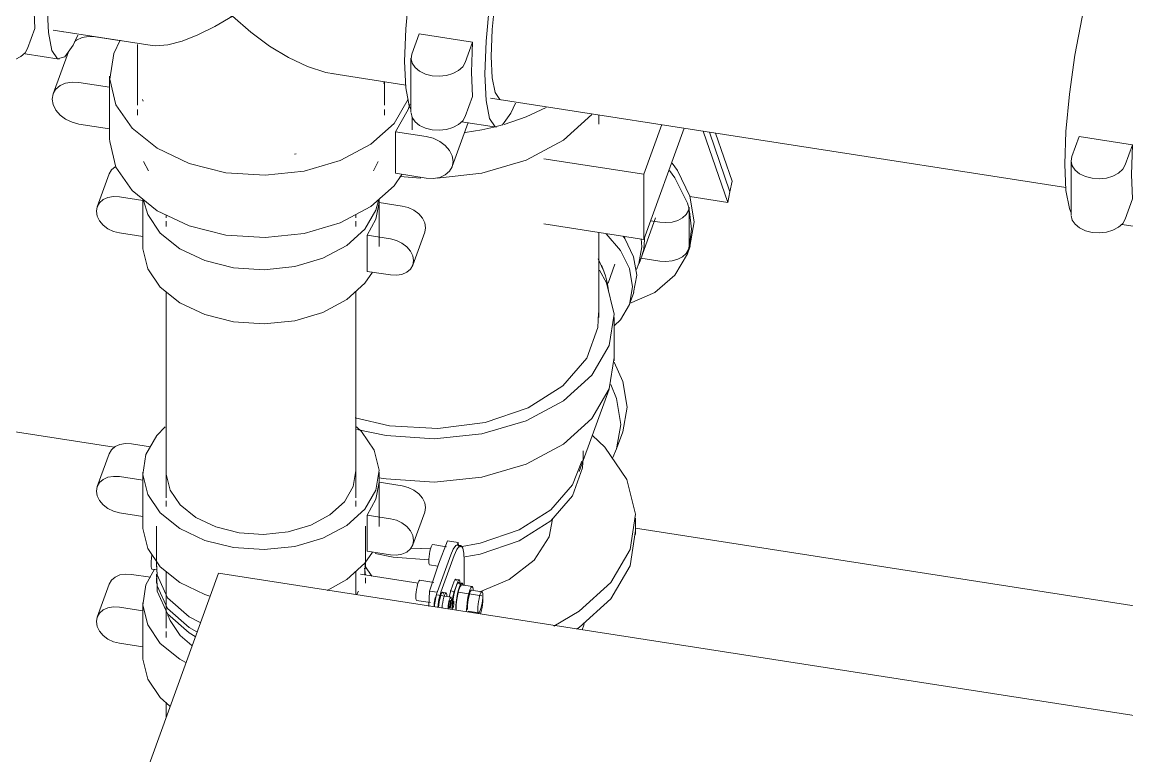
# Model space of a CAD drawing. Header units: metres. Extents: x 63 to 378, y -27 to 78.
# Drawn here: x 198.493 to 199.473, y 73.38 to 74.031 of the extents above; entities that cross this region are included whole.
import ezdxf

# ---------------------------------------------------------------- set-up
doc = ezdxf.new("R2010")
doc.units = ezdxf.units.M
for name, color, linetype, lineweight in [('A-FLOR', 7, 'Continuous', 9), ('M-EQPM', 7, 'Continuous', 18), ('P-PIPE', 7, 'Continuous', 18)]:
    doc.layers.add(name, color=color, linetype=linetype, lineweight=lineweight)

# ---------------------------------------------------------------- blocks, each defined once
blk = doc.blocks.new('Multi-Purpose Valve - Angle - 3-12 Inch - Flanged - 4_-2385580-3D TORRE')
at = {"layer": 'P-PIPE', "color": 11, "true_color": 0xff8080}
for p, q in [((19.22031, 73.87122), (19.19854, 73.93457)), ((19.22234, 73.88063), (19.20409, 73.93371)), ((19.20409, 73.93371), (19.22234, 73.88063)), ((19.20965, 73.93284), (19.22436, 73.89004)), ((19.22234, 73.88063), (19.22436, 73.89004)), ((19.18671, 73.87645), (19.22031, 73.87122)), ((19.22234, 73.88063), (19.22031, 73.87122)), ((19.18459, 73.8259), (19.18693, 73.83234))]:
    blk.add_line(p, q, dxfattribs=at)
for points in [[(19.17102, 73.9061, 0), (19.17578, 73.89952, 0), (19.18689, 73.87696, 0), (19.19068, 73.85401, 0), (19.18689, 73.83224, 0)], [(19.18606, 73.8653, 0), (19.18455, 73.87051, 0), (19.17344, 73.89307, 0), (19.16879, 73.89952, 0)], [(19.18625, 73.83125, 0), (19.18834, 73.84756, 0), (19.18655, 73.86325, 0)], [(19.13333, 73.78157, 0), (19.15577, 73.79154, 0), (19.17344, 73.80669, 0), (19.18455, 73.82579, 0), (19.18545, 73.82844, 0)]]:
    blk.add_polyline3d(points, dxfattribs=at)
blk = doc.blocks.new('Victaulic-IPS-Tee-Reducing Tee-No 20-25 - AC-V102-3D TORRE')
at = {"layer": 'P-PIPE', "color": 11, "lineweight": 9, "true_color": 0xff8080}
for p, q in [((18.83178, 74.25876), (18.80648, 74.18897)), ((18.83178, 74.25876), (18.83178, 74.21292)), ((18.78118, 74.11918), (18.80648, 74.18897)), ((18.69914, 74.13148), (18.6782, 74.07373)), ((18.78118, 74.03639), (18.78118, 74.11918)), ((18.6782, 74.07373), (18.67461, 74.05296)), ((18.67461, 74.05296), (18.78118, 74.03639))]:
    blk.add_line(p, q, dxfattribs=at)
at = {"layer": 'P-PIPE', "color": 11, "true_color": 0xff8080}
for p, q in [((18.96872, 74.19182), (18.6558, 74.24046)), ((18.62215, 74.02398), (18.71007, 74.01032)), ((18.69695, 74.01145), (18.69695, 73.95741)), ((18.86924, 73.98557), (18.93486, 73.97537)), ((18.91602, 73.95741), (18.91602, 73.97848))]:
    blk.add_line(p, q, dxfattribs=at)
at = {"layer": 'P-PIPE', "color": 11, "lineweight": 9, "true_color": 0xff8080}
for points in [[(18.73656, 74.22794, 0), (18.73949, 74.23171, 0), (18.75642, 74.24622, 0), (18.7785, 74.25595, 0), (18.8042, 74.26022, 0), (18.83178, 74.25876, 0)], [(18.78118, 74.11918, 0), (18.7536, 74.12065, 0), (18.7279, 74.11637, 0), (18.70582, 74.10665, 0), (18.68889, 74.09213, 0), (18.67824, 74.07382, 0)]]:
    blk.add_polyline3d(points, dxfattribs=at)
at = {"layer": 'P-PIPE', "color": 11, "true_color": 0xff8080}
for points in [[(18.71007, 74.01032, 0), (18.71311, 74.01002, 0), (18.72406, 74.01092, 0), (18.73669, 74.01431, 0), (18.75061, 74.01985, 0), (18.76552, 74.02727, 0), (18.78118, 74.03639, 0)], [(18.78118, 74.03639, 0), (18.79742, 74.02231, 0), (18.81405, 74.00999, 0), (18.83088, 73.99967, 0), (18.84769, 73.99171, 0), (18.86415, 73.98654, 0), (18.87147, 73.98526, 0)]]:
    blk.add_polyline3d(points, dxfattribs=at)
blk = doc.blocks.new('Victaulic-IPS-Rigid Coupling Style 07-W07-107 - Standard-V124-3D TORRE')
at = {"layer": 'P-PIPE', "color": 11, "true_color": 0xff8080}
for p, q in [((18.65163, 74.26598), (18.5975, 74.27439)), ((18.55867, 74.08101), (18.55221, 74.0632)), ((18.60611, 74.07363), (18.55867, 74.08101)), ((18.59966, 74.05583), (18.60611, 74.07363)), ((18.55155, 74.05952), (18.55155, 74.01152)), ((18.60611, 74.02564), (18.59966, 74.00784)), ((18.63124, 74.02258), (18.63018, 74.02292)), ((18.59741, 74.00296), (18.62747, 73.99829))]:
    blk.add_line(p, q, dxfattribs=at)
for points in [[(18.5769, 74.24323, 0), (18.58492, 74.26189, 0), (18.59239, 74.27237, 0), (18.5988, 74.27396, 0)], [(18.64757, 74.27709, 0), (18.64205, 74.27645, 0), (18.63624, 74.27475, 0), (18.6313, 74.27212, 0), (18.62817, 74.26942, 0)], [(18.66127, 74.2589, 0), (18.65609, 74.25083, 0), (18.64807, 74.23217, 0)], [(18.67822, 74.23718, 0), (18.67799, 74.23957, 0), (18.67524, 74.25442, 0)], [(18.55146, 74.01388, 0), (18.55007, 74.01719, 0), (18.54698, 74.0331, 0), (18.54592, 74.05643, 0), (18.54698, 74.08557, 0), (18.55007, 74.11855, 0), (18.55499, 74.15312, 0), (18.56141, 74.18693, 0), (18.56888, 74.21766, 0), (18.5769, 74.24323, 0)], [(18.64807, 74.21359, 0), (18.65462, 74.22883, 0), (18.66072, 74.2374, 0), (18.66596, 74.23869, 0)], [(18.64807, 74.23217, 0), (18.64005, 74.2066, 0), (18.63258, 74.17586, 0), (18.62617, 74.14206, 0), (18.62125, 74.10749, 0), (18.61815, 74.07451, 0), (18.6171, 74.04536, 0), (18.61815, 74.02204, 0), (18.62125, 74.00613, 0), (18.62617, 73.99872, 0), (18.63258, 74.0003, 0), (18.64005, 74.01079, 0), (18.64425, 74.0197, 0)], [(18.62277, 74.06102, 0), (18.62363, 74.08482, 0), (18.62616, 74.11176, 0), (18.63018, 74.14, 0), (18.63542, 74.16761, 0), (18.64152, 74.19271, 0), (18.64807, 74.21359, 0)], [(18.60611, 74.02564, 0), (18.60523, 74.04721, 0), (18.60611, 74.07363, 0)], [(18.55221, 74.0632, 0), (18.55156, 74.05906, 0), (18.55257, 74.05494, 0), (18.55518, 74.05114, 0), (18.5592, 74.0479, 0), (18.56436, 74.04546, 0), (18.5703, 74.04398, 0), (18.57664, 74.04355, 0), (18.58292, 74.04422, 0), (18.58873, 74.04592, 0), (18.59367, 74.04855, 0), (18.59739, 74.05193, 0), (18.59966, 74.05583, 0)], [(18.59966, 74.00784, 0), (18.59739, 74.00394, 0), (18.59367, 74.00056, 0), (18.58873, 73.99793, 0), (18.58292, 73.99623, 0), (18.57664, 73.99556, 0), (18.5703, 73.99599, 0), (18.56436, 73.99747, 0), (18.5592, 73.99991, 0), (18.55518, 74.00315, 0), (18.55257, 74.00695, 0), (18.55156, 74.01106, 0)]]:
    blk.add_polyline3d(points, dxfattribs=at)
blk = doc.blocks.new('Victaulic-IPS-Rigid Coupling Style 07-W07-107 - Standard-V130-3D TORRE')
at = {"layer": 'P-PIPE', "color": 11, "true_color": 0xff8080}
for p, q in [((19.64185, 74.11205), (19.57068, 74.12311)), ((19.6466, 74.10643), (19.6466, 74.10988)), ((19.53184, 73.92973), (19.52539, 73.91192)), ((19.57929, 73.92235), (19.53184, 73.92973)), ((19.57284, 73.90455), (19.57929, 73.92235)), ((19.52473, 73.90824), (19.52473, 73.86024)), ((19.57929, 73.87436), (19.57284, 73.85656)), ((19.60442, 73.8713), (19.60336, 73.87164)), ((19.56965, 73.85183), (19.60065, 73.84701))]:
    blk.add_line(p, q, dxfattribs=at)
for points in [[(19.55008, 74.09195, 0), (19.55809, 74.11061, 0), (19.56556, 74.12109, 0), (19.57198, 74.12268, 0)], [(19.64624, 74.10717, 0), (19.64659, 74.11033, 0), (19.64557, 74.11445, 0), (19.64297, 74.11825, 0), (19.63895, 74.12149, 0), (19.63379, 74.12393, 0), (19.62784, 74.12541, 0), (19.62151, 74.12584, 0), (19.61523, 74.12517, 0), (19.60942, 74.12347, 0), (19.60448, 74.12084, 0), (19.60135, 74.11814, 0)], [(19.6514, 74.0859, 0), (19.65117, 74.0883, 0), (19.64808, 74.10421, 0), (19.64315, 74.11162, 0), (19.63674, 74.11003, 0), (19.62927, 74.09955, 0), (19.62125, 74.08089, 0)], [(19.52464, 73.8626, 0), (19.52325, 73.86591, 0), (19.52016, 73.88182, 0), (19.5191, 73.90515, 0), (19.52016, 73.93429, 0), (19.52325, 73.96727, 0), (19.52817, 74.00184, 0), (19.53459, 74.03565, 0), (19.54206, 74.06638, 0), (19.55008, 74.09195, 0)], [(19.62125, 74.06231, 0), (19.6278, 74.07756, 0), (19.6339, 74.08612, 0), (19.63914, 74.08742, 0)], [(19.62125, 74.08089, 0), (19.61323, 74.05532, 0), (19.60576, 74.02458, 0), (19.59935, 73.99078, 0), (19.59442, 73.95621, 0), (19.59133, 73.92323, 0), (19.59027, 73.89408, 0), (19.59133, 73.87076, 0), (19.59442, 73.85485, 0), (19.59935, 73.84744, 0), (19.60576, 73.84903, 0), (19.61323, 73.85951, 0), (19.61743, 73.86842, 0)], [(19.59595, 73.90974, 0), (19.59681, 73.93354, 0), (19.59934, 73.96048, 0), (19.60336, 73.98872, 0), (19.6086, 74.01633, 0), (19.6147, 74.04143, 0), (19.62125, 74.06231, 0)], [(19.57929, 73.87436, 0), (19.57841, 73.89593, 0), (19.57929, 73.92235, 0)], [(19.52539, 73.91192, 0), (19.52474, 73.90778, 0), (19.52575, 73.90366, 0), (19.52836, 73.89986, 0), (19.53237, 73.89663, 0), (19.53753, 73.89418, 0), (19.54348, 73.8927, 0), (19.54981, 73.89228, 0), (19.5561, 73.89294, 0), (19.56191, 73.89464, 0), (19.56684, 73.89727, 0), (19.57057, 73.90065, 0), (19.57284, 73.90455, 0)], [(19.57284, 73.85656, 0), (19.57057, 73.85266, 0), (19.56684, 73.84928, 0), (19.56191, 73.84665, 0), (19.5561, 73.84495, 0), (19.54981, 73.84428, 0), (19.54348, 73.84471, 0), (19.53753, 73.84619, 0), (19.53237, 73.84863, 0), (19.52836, 73.85187, 0), (19.52575, 73.85567, 0), (19.52474, 73.85979, 0)]]:
    blk.add_polyline3d(points, dxfattribs=at)
blk = doc.blocks.new('Victaulic-IPS-Rigid Coupling Style 07-W07-107 - Standard-V131-3D TORRE')
at = {"layer": 'P-PIPE', "color": 11, "true_color": 0xff8080}
for p, q in [((19.05667, 74.20301), (18.9855, 74.21408)), ((19.06142, 74.1974), (19.06142, 74.20084)), ((18.94666, 74.02069), (18.94021, 74.00289)), ((18.99411, 74.01332), (18.94666, 74.02069)), ((18.98766, 73.99551), (18.99411, 74.01332)), ((18.93955, 73.9992), (18.93955, 73.95121)), ((18.99411, 73.96532), (18.98766, 73.94752)), ((18.98447, 73.94279), (19.01547, 73.93797))]:
    blk.add_line(p, q, dxfattribs=at)
for points in [[(18.9649, 74.18292, 0), (18.97291, 74.20158, 0), (18.98038, 74.21206, 0), (18.9868, 74.21365, 0)], [(19.06106, 74.19813, 0), (19.06141, 74.2013, 0), (19.06039, 74.20541, 0), (19.05779, 74.20922, 0), (19.05377, 74.21245, 0), (19.04861, 74.21489, 0), (19.04266, 74.21638, 0), (19.03633, 74.2168, 0), (19.03005, 74.21614, 0), (19.02424, 74.21443, 0), (19.0193, 74.2118, 0), (19.01617, 74.20911, 0)], [(19.06624, 74.17672, 0), (19.06599, 74.17926, 0), (19.0629, 74.19517, 0), (19.05797, 74.20258, 0), (19.05156, 74.201, 0), (19.04409, 74.19051, 0), (19.03607, 74.17185, 0)], [(18.93946, 73.95356, 0), (18.93807, 73.95688, 0), (18.93498, 73.97279, 0), (18.93392, 73.99611, 0), (18.93498, 74.02526, 0), (18.93807, 74.05824, 0), (18.94299, 74.09281, 0), (18.94941, 74.12661, 0), (18.95688, 74.15735, 0), (18.9649, 74.18292, 0)], [(19.03607, 74.17185, 0), (19.02805, 74.14628, 0), (19.02058, 74.11555, 0), (19.01417, 74.08175, 0), (19.00924, 74.04717, 0), (19.00615, 74.01419, 0), (19.00509, 73.98505, 0), (19.00615, 73.96173, 0), (19.00924, 73.94582, 0), (19.01417, 73.9384, 0), (19.02058, 73.93999, 0), (19.02805, 73.95047, 0), (19.03225, 73.95939, 0)], [(19.03607, 74.15328, 0), (19.04262, 74.16852, 0), (19.04872, 74.17708, 0), (19.05396, 74.17838, 0)], [(19.01924, 73.96226, 0), (19.01818, 73.96261, 0), (19.01416, 73.96866, 0), (19.01163, 73.98166, 0), (19.01077, 74.0007, 0), (19.01163, 74.02451, 0), (19.01416, 74.05145, 0), (19.01818, 74.07968, 0), (19.02342, 74.10729, 0), (19.02952, 74.1324, 0), (19.03607, 74.15328, 0)], [(18.99411, 73.96532, 0), (18.99323, 73.98689, 0), (18.99411, 74.01332, 0)], [(18.94021, 74.00289, 0), (18.93956, 73.99874, 0), (18.94057, 73.99463, 0), (18.94318, 73.99082, 0), (18.94719, 73.98759, 0), (18.95235, 73.98515, 0), (18.9583, 73.98367, 0), (18.96463, 73.98324, 0), (18.97092, 73.9839, 0), (18.97673, 73.98561, 0), (18.98166, 73.98824, 0), (18.98539, 73.99162, 0), (18.98766, 73.99551, 0)], [(18.98766, 73.94752, 0), (18.98539, 73.94363, 0), (18.98166, 73.94025, 0), (18.97673, 73.93762, 0), (18.97092, 73.93591, 0), (18.96463, 73.93525, 0), (18.9583, 73.93567, 0), (18.95235, 73.93716, 0), (18.94719, 73.9396, 0), (18.94318, 73.94283, 0), (18.94057, 73.94664, 0), (18.93956, 73.95075, 0)]]:
    blk.add_polyline3d(points, dxfattribs=at)
blk = doc.blocks.new('Victaulic-IPS-Vic-300 MasterSeal Butterfly Valve LH - Standard-V162-3D TORRE')
at = {"layer": 'P-PIPE', "color": 11, "true_color": 0xff8080}
for p, q in [((18.72235, 73.60658), (18.72235, 73.60174)), ((18.89063, 73.60174), (18.89063, 73.60658)), ((18.71378, 73.58422), (18.71378, 73.54803)), ((18.8992, 73.54803), (18.8992, 73.58422)), ((18.97115, 73.56593), (18.95879, 73.56785)), ((18.972, 73.57125), (18.98139, 73.56979)), ((18.98139, 73.56979), (18.98021, 73.56697)), ((18.98371, 73.56702), (18.98062, 73.5675)), ((18.98153, 73.56673), (18.98139, 73.56979)), ((18.96304, 73.5263), (18.97477, 73.55865)), ((18.97786, 73.55817), (18.96613, 73.52582)), ((18.98666, 73.53153), (18.98666, 73.55365)), ((18.71001, 73.54618), (18.7144, 73.5455)), ((18.72235, 73.54396), (18.72235, 73.4937)), ((18.89063, 73.52351), (18.89063, 73.54413)), ((18.89903, 73.55175), (18.89854, 73.54077)), ((18.956, 73.54991), (18.96331, 73.54877)), ((18.71378, 73.53843), (18.71378, 73.53363)), ((18.94578, 73.53363), (18.89465, 73.54158)), ((18.8992, 73.53363), (18.8992, 73.53843)), ((18.95971, 73.53437), (18.94735, 73.53629)), ((18.97492, 73.52729), (18.97786, 73.53538)), ((18.98095, 73.5349), (18.97801, 73.52681)), ((18.98216, 73.53675), (18.97908, 73.53723)), ((18.98476, 73.5337), (18.98167, 73.53418)), ((18.98278, 73.53246), (18.98278, 73.53396)), ((18.89315, 73.52646), (18.89113, 73.52326)), ((18.95541, 73.51308), (18.95583, 73.52666)), ((18.95583, 73.52666), (18.96281, 73.52557)), ((18.97483, 73.52131), (18.96247, 73.52323)), ((18.97068, 73.52517), (18.96759, 73.52565)), ((18.97791, 73.52622), (18.97428, 73.52679)), ((19.00245, 73.52241), (18.98135, 73.52569)), ((18.99379, 73.53069), (18.98452, 73.53213)), ((19.00247, 73.52612), (18.9933, 73.52755)), ((18.94456, 73.51835), (18.95692, 73.51642)), ((18.97743, 73.5177), (18.97434, 73.51818)), ((18.97618, 73.51576), (18.97618, 73.51021)), ((18.97336, 73.5119), (18.97645, 73.51142)), ((18.99037, 73.50873), (18.99954, 73.5073)), ((18.99886, 73.509), (18.99878, 73.50693))]:
    blk.add_line(p, q, dxfattribs=at)
for points in [[(18.95591, 73.54993, 0), (18.95558, 73.55044, 0), (18.95537, 73.55151, 0), (18.9553, 73.55309, 0), (18.95537, 73.55507, 0), (18.95558, 73.5573, 0), (18.95591, 73.55964, 0), (18.95635, 73.56193, 0), (18.95685, 73.56401, 0), (18.9574, 73.56574, 0)], [(18.95583, 73.52666, 0), (18.96391, 73.55057, 0), (18.972, 73.57125, 0)], [(18.9574, 73.56574, 0), (18.95794, 73.567, 0), (18.95845, 73.56771, 0), (18.95888, 73.56782, 0)], [(18.97477, 73.55865, 0), (18.97704, 73.56395, 0), (18.97917, 73.56693, 0), (18.98099, 73.56738, 0)], [(18.98666, 73.55365, 0), (18.98636, 73.56028, 0), (18.98548, 73.56479, 0), (18.98408, 73.5669, 0), (18.98226, 73.56645, 0), (18.98013, 73.56347, 0), (18.97786, 73.55817, 0)], [(18.71001, 73.54618, 0), (18.70989, 73.54622, 0), (18.70946, 73.54688, 0), (18.70918, 73.54829, 0), (18.70909, 73.55036, 0), (18.70918, 73.55295, 0), (18.70946, 73.55587, 0), (18.70988, 73.55886, 0)], [(18.75251, 73.49867, 0), (18.74284, 73.50389, 0), (18.72363, 73.5208, 0), (18.7144, 73.541, 0), (18.71394, 73.55154, 0)], [(18.89825, 73.54707, 0), (18.89858, 73.54546, 0), (18.89913, 73.54066, 0)], [(18.74957, 73.49053, 0), (18.74284, 73.49429, 0), (18.72363, 73.51121, 0), (18.7144, 73.53141, 0), (18.71395, 73.54172, 0)], [(18.74819, 73.48643, 0), (18.74284, 73.48949, 0), (18.72363, 73.50641, 0), (18.7144, 73.52661, 0), (18.71428, 73.53996, 0)], [(18.94447, 73.51837, 0), (18.94414, 73.51888, 0), (18.94393, 73.51995, 0), (18.94386, 73.52153, 0), (18.94393, 73.52351, 0), (18.94414, 73.52574, 0), (18.94447, 73.52808, 0), (18.94491, 73.53037, 0), (18.94541, 73.53245, 0), (18.94596, 73.53418, 0)], [(18.94596, 73.53418, 0), (18.9465, 73.53544, 0), (18.947, 73.53615, 0), (18.94744, 73.53626, 0)], [(18.97786, 73.53538, 0), (18.97833, 73.53649, 0), (18.97877, 73.53711, 0), (18.97915, 73.5372, 0), (18.97944, 73.53676, 0), (18.97963, 73.53582, 0)], [(18.97948, 73.53086, 0), (18.98033, 73.53284, 0), (18.98113, 73.53396, 0), (18.98181, 73.53413, 0), (18.98234, 73.53334, 0)], [(18.98278, 73.53396, 0), (18.98272, 73.53534, 0), (18.98253, 73.53628, 0), (18.98224, 73.53672, 0), (18.98186, 73.53663, 0), (18.98142, 73.53601, 0), (18.98095, 73.5349, 0)], [(18.98571, 73.53152, 0), (18.98543, 73.53286, 0), (18.9849, 73.53365, 0), (18.98422, 73.53348, 0), (18.98342, 73.53236, 0), (18.98257, 73.53038, 0)], [(18.96031, 73.51264, 0), (18.9605, 73.51452, 0), (18.96097, 73.51778, 0), (18.96158, 73.52098, 0), (18.96228, 73.52388, 0), (18.96304, 73.5263, 0)], [(18.96613, 73.52582, 0), (18.96537, 73.5234, 0), (18.96466, 73.5205, 0), (18.96406, 73.5173, 0), (18.96359, 73.51404, 0), (18.9634, 73.51216, 0)], [(18.964, 73.51224, 0), (18.96422, 73.51458, 0), (18.96457, 73.51704, 0), (18.96503, 73.51944, 0), (18.96556, 73.52162, 0), (18.96613, 73.52344, 0)], [(18.96613, 73.52344, 0), (18.9667, 73.52476, 0), (18.96723, 73.52551, 0), (18.96768, 73.52562, 0), (18.96803, 73.52509, 0), (18.96825, 73.52396, 0)], [(18.97142, 73.52183, 0), (18.97134, 73.52348, 0), (18.97112, 73.52461, 0), (18.97077, 73.52514, 0), (18.97032, 73.52503, 0), (18.96979, 73.52428, 0), (18.96922, 73.52296, 0)], [(18.97363, 73.52196, 0), (18.97401, 73.52396, 0), (18.97445, 73.52578, 0), (18.97492, 73.52729, 0)], [(18.97618, 73.51096, 0), (18.97629, 73.51406, 0), (18.97662, 73.51757, 0), (18.97715, 73.52126, 0), (18.97783, 73.52486, 0), (18.97862, 73.52813, 0), (18.97948, 73.53086, 0)], [(18.97801, 73.52681, 0), (18.97754, 73.5253, 0), (18.9771, 73.52348, 0), (18.97672, 73.52148, 0), (18.97642, 73.51943, 0), (18.97624, 73.51748, 0), (18.97618, 73.51576, 0)], [(18.98257, 73.53038, 0), (18.98171, 73.52765, 0), (18.98092, 73.52438, 0), (18.98023, 73.52078, 0), (18.97971, 73.51709, 0), (18.97938, 73.51358, 0), (18.97927, 73.51047, 0)], [(18.9797, 73.50961, 0), (18.97963, 73.51149, 0), (18.97973, 73.51425, 0), (18.98003, 73.51737, 0), (18.98049, 73.52064, 0), (18.9811, 73.52384, 0), (18.98181, 73.52675, 0), (18.98257, 73.52918, 0)], [(18.98257, 73.52918, 0), (18.98333, 73.53094, 0), (18.98403, 73.53194, 0), (18.98464, 73.53209, 0)], [(18.99184, 73.52774, 0), (18.99108, 73.52531, 0), (18.99037, 73.5224, 0), (18.98976, 73.5192, 0), (18.98929, 73.51593, 0), (18.989, 73.51281, 0), (18.9889, 73.51005, 0), (18.98897, 73.50817, 0)], [(18.98971, 73.51041, 0), (18.98964, 73.51207, 0), (18.98971, 73.51414, 0), (18.98993, 73.51648, 0), (18.99028, 73.51894, 0), (18.99074, 73.52134, 0), (18.99127, 73.52352, 0), (18.99184, 73.52534, 0)], [(18.99476, 73.52702, 0), (18.99467, 73.52844, 0), (18.99438, 73.52994, 0), (18.99391, 73.53065, 0), (18.9933, 73.5305, 0), (18.99259, 73.5295, 0), (18.99184, 73.52774, 0)], [(18.99184, 73.52534, 0), (18.9924, 73.52666, 0), (18.99294, 73.52741, 0), (18.99339, 73.52752, 0)], [(19.001, 73.52391, 0), (19.00043, 73.52209, 0), (18.9999, 73.51991, 0), (18.99945, 73.51751, 0), (18.9991, 73.51506, 0), (18.99888, 73.51271, 0), (18.9988, 73.51064, 0), (18.99888, 73.50899, 0), (18.9991, 73.50786, 0), (18.99945, 73.50733, 0)], [(19.001, 73.50951, 0), (19.00157, 73.51133, 0), (19.0021, 73.51351, 0), (19.00256, 73.51591, 0), (19.00291, 73.51837, 0), (19.00313, 73.52071, 0), (19.0032, 73.52278, 0), (19.00313, 73.52444, 0), (19.00291, 73.52557, 0), (19.00256, 73.52609, 0), (19.0021, 73.52598, 0), (19.00157, 73.52524, 0), (19.001, 73.52391, 0)], [(18.96003, 73.51291, 0), (18.96008, 73.51429, 0), (18.96022, 73.51586, 0), (18.96046, 73.51749, 0), (18.96076, 73.51909, 0), (18.96112, 73.52055, 0), (18.96149, 73.52176, 0)], [(18.96922, 73.52296, 0), (18.96865, 73.52114, 0), (18.96812, 73.51896, 0), (18.96766, 73.51656, 0), (18.96731, 73.5141, 0), (18.96709, 73.51176, 0)], [(18.97385, 73.51984, 0), (18.97347, 73.51863, 0), (18.97312, 73.51717, 0), (18.97281, 73.51557, 0), (18.97258, 73.51393, 0), (18.97243, 73.51237, 0), (18.97238, 73.51099, 0)], [(18.97385, 73.51264, 0), (18.97366, 73.5122, 0), (18.97348, 73.51195, 0), (18.97333, 73.51191, 0), (18.97322, 73.51209, 0), (18.97314, 73.51246, 0), (18.97312, 73.51302, 0), (18.97314, 73.51371, 0), (18.97322, 73.51449, 0), (18.97333, 73.51531, 0), (18.97348, 73.51611, 0), (18.97366, 73.51683, 0), (18.97385, 73.51744, 0)], [(18.97423, 73.51145, 0), (18.97458, 73.51291, 0), (18.97489, 73.51451, 0), (18.97512, 73.51614, 0), (18.97527, 73.5177, 0), (18.97532, 73.51908, 0), (18.97527, 73.52019, 0), (18.97512, 73.52094, 0), (18.97489, 73.52129, 0), (18.97458, 73.52122, 0), (18.97423, 73.52072, 0), (18.97385, 73.51984, 0)], [(18.97385, 73.51744, 0), (18.97404, 73.51788, 0), (18.97422, 73.51813, 0), (18.97437, 73.51817, 0), (18.97449, 73.51799, 0), (18.97456, 73.51761, 0), (18.97458, 73.51706, 0), (18.97456, 73.51637, 0), (18.97449, 73.51559, 0), (18.97437, 73.51477, 0), (18.97422, 73.51397, 0), (18.97404, 73.51324, 0), (18.97385, 73.51264, 0)], [(18.97694, 73.51696, 0), (18.97675, 73.51635, 0), (18.97657, 73.51563, 0), (18.97642, 73.51482, 0), (18.97631, 73.51401, 0), (18.97623, 73.51323, 0), (18.97621, 73.51254, 0), (18.97623, 73.51198, 0), (18.97631, 73.51161, 0), (18.97642, 73.51143, 0), (18.97657, 73.51147, 0), (18.97675, 73.51172, 0), (18.97694, 73.51216, 0)], [(18.97694, 73.51216, 0), (18.97713, 73.51276, 0), (18.97731, 73.51349, 0), (18.97746, 73.51429, 0), (18.97758, 73.51511, 0), (18.97765, 73.51589, 0), (18.97767, 73.51658, 0), (18.97765, 73.51713, 0), (18.97758, 73.51751, 0), (18.97746, 73.51769, 0), (18.97731, 73.51765, 0), (18.97713, 73.5174, 0), (18.97694, 73.51696, 0)], [(19.00115, 73.50629, 0), (19.00155, 73.50761, 0), (19.00208, 73.5098, 0), (19.00254, 73.5122, 0), (19.00289, 73.51465, 0), (19.00311, 73.517, 0), (19.00318, 73.51907, 0), (19.00311, 73.52072, 0)], [(18.99954, 73.5073, 0), (18.9999, 73.50744, 0), (19.00043, 73.50819, 0), (19.001, 73.50951, 0)]]:
    blk.add_polyline3d(points, dxfattribs=at)
blk = doc.blocks.new('Victaulic-IPS-Rigid Coupling Style 07-W07-107 - Standard-V180-3D TORRE')
at = {"layer": 'P-PIPE', "color": 11, "true_color": 0xff8080}
for p, q in [((18.69175, 73.65724), (18.70849, 73.65464)), ((18.67185, 73.64846), (18.66129, 73.61933)), ((18.70172, 73.63202), (18.70172, 73.58402)), ((18.91127, 73.58402), (18.91127, 73.63202)), ((18.70172, 73.62492), (18.68119, 73.62811)), ((18.91126, 73.62312), (18.93179, 73.61992)), ((18.68119, 73.59612), (18.70172, 73.59292)), ((18.92123, 73.5908), (18.9007, 73.59399)), ((18.9007, 73.59399), (18.9007, 73.56199)), ((18.94113, 73.56758), (18.95169, 73.59671)), ((18.9007, 73.56199), (18.92123, 73.5588))]:
    blk.add_line(p, q, dxfattribs=at)
for points in [[(18.72167, 73.67228, 0), (18.71429, 73.6646, 0), (18.70455, 73.64786, 0), (18.70176, 73.63005, 0), (18.70611, 73.61236, 0), (18.71729, 73.59602, 0), (18.73456, 73.58213, 0), (18.75673, 73.57164, 0), (18.78229, 73.56526, 0)], [(18.78229, 73.56526, 0), (18.8095, 73.56343, 0), (18.8365, 73.56628, 0), (18.86146, 73.57361, 0), (18.88267, 73.58491, 0), (18.8987, 73.59943, 0), (18.90843, 73.61617, 0), (18.91122, 73.63399, 0), (18.90687, 73.65167, 0), (18.89569, 73.66801, 0), (18.89119, 73.67239, 0)], [(18.67185, 73.64846, 0), (18.67185, 73.64847, 0), (18.67391, 73.65201, 0), (18.67718, 73.65482, 0), (18.68145, 73.6567, 0), (18.68642, 73.65752, 0), (18.69175, 73.65724, 0)], [(18.78706, 73.57841, 0), (18.76653, 73.58353, 0), (18.74873, 73.59195, 0), (18.73486, 73.60311, 0), (18.72588, 73.61623, 0), (18.72239, 73.63043, 0), (18.72235, 73.632, 0)], [(18.89059, 73.6336, 0), (18.88835, 73.61929, 0), (18.88053, 73.60585, 0), (18.86767, 73.59419, 0), (18.85063, 73.58511, 0), (18.83059, 73.57923, 0), (18.80891, 73.57694, 0), (18.78706, 73.57841, 0)], [(18.68119, 73.62811, 0), (18.67586, 73.62839, 0), (18.67089, 73.62757, 0), (18.66662, 73.62569, 0), (18.66335, 73.62288, 0), (18.66129, 73.61935, 0), (18.66059, 73.61531, 0), (18.66129, 73.61106, 0), (18.66335, 73.60689, 0), (18.66662, 73.60306, 0), (18.67089, 73.59986, 0), (18.67586, 73.59749, 0), (18.68119, 73.59612, 0)], [(18.91126, 73.62312, 0), (18.90843, 73.60817, 0), (18.9007, 73.59399, 0)], [(18.93179, 73.61992, 0), (18.93712, 73.61855, 0), (18.94209, 73.61618, 0), (18.94636, 73.61298, 0), (18.94963, 73.60915, 0), (18.95169, 73.60498, 0), (18.95239, 73.60073, 0), (18.95169, 73.59669, 0)], [(18.76134, 73.52211, 0), (18.75673, 73.52365, 0), (18.73456, 73.53414, 0), (18.71729, 73.54803, 0), (18.70611, 73.56437, 0), (18.70176, 73.58205, 0), (18.70172, 73.58401, 0)], [(18.92123, 73.5588, 0), (18.92656, 73.55852, 0), (18.93153, 73.55934, 0), (18.9358, 73.56122, 0), (18.93907, 73.56403, 0), (18.94113, 73.56757, 0), (18.94183, 73.5716, 0), (18.94113, 73.57585, 0), (18.93907, 73.58002, 0), (18.9358, 73.58385, 0), (18.93153, 73.58705, 0), (18.92656, 73.58942, 0), (18.92123, 73.5908, 0)], [(18.9053, 73.56122, 0), (18.8987, 73.55144, 0), (18.88267, 73.53692, 0), (18.86526, 73.52723, 0)]]:
    blk.add_polyline3d(points, dxfattribs=at)
blk = doc.blocks.new('Victaulic-IPS-Reducer No 50-51 - AC-2757305-3D TORRE')
at = {"layer": 'P-PIPE', "color": 11, "true_color": 0xff8080}
for p, q in [((18.69695, 73.95356), (18.69695, 73.94858)), ((18.91602, 73.94859), (18.91602, 73.95357)), ((18.70249, 73.9076), (18.70669, 73.89927)), ((18.91049, 73.90761), (18.90628, 73.89927)), ((18.72235, 73.86022), (18.72235, 73.8576)), ((18.89063, 73.85761), (18.89063, 73.86042))]:
    blk.add_line(p, q, dxfattribs=at)
blk = doc.blocks.new('Victaulic-IPS-Rigid Coupling Style 07-W07-107 - Standard-V181-3D TORRE')
at = {"layer": 'P-PIPE', "color": 11, "true_color": 0xff8080}
for p, q in [((18.65985, 74.01808), (18.68248, 74.01456)), ((18.63578, 74.00479), (18.62226, 73.9675)), ((18.67237, 73.97339), (18.64519, 73.97762)), ((18.67237, 73.98312), (18.67237, 73.92784)), ((18.91579, 73.97857), (18.91558, 73.97676)), ((18.67237, 73.93654), (18.67237, 73.97339)), ((18.70221, 73.96116), (18.70154, 73.96258)), ((18.9406, 73.9357), (18.9406, 73.94664)), ((18.64519, 73.94076), (18.67237, 73.93654)), ((18.97604, 73.90301), (18.99022, 73.94213)), ((18.95311, 73.92975), (18.92593, 73.93398)), ((18.92593, 73.93398), (18.92593, 73.89712)), ((18.83786, 73.9144), (18.83631, 73.9141)), ((18.92593, 73.89712), (18.95311, 73.8929))]:
    blk.add_line(p, q, dxfattribs=at)
for points in [[(18.6412, 74.01394, 0), (18.64308, 74.01529, 0), (18.64799, 74.01745, 0), (18.65371, 74.01841, 0), (18.65985, 74.01808, 0)], [(18.68155, 74.01503, 0), (18.676, 74.00341, 0), (18.67243, 73.9806, 0), (18.67799, 73.95797, 0), (18.69231, 73.93704, 0), (18.71441, 73.91926, 0), (18.74279, 73.90583, 0), (18.77551, 73.89767, 0)], [(18.64519, 73.97762, 0), (18.63905, 73.97794, 0), (18.63332, 73.97699, 0), (18.62841, 73.97483, 0), (18.62464, 73.9716, 0), (18.62227, 73.96752, 0), (18.62146, 73.96288, 0), (18.62227, 73.95798, 0), (18.62464, 73.95317, 0), (18.62841, 73.94877, 0), (18.63333, 73.94508, 0), (18.63905, 73.94235, 0), (18.64519, 73.94076, 0)], [(18.69706, 73.9798, 0), (18.69699, 73.98107, 0), (18.69695, 73.98311, 0)], [(18.77551, 73.89767, 0), (18.81033, 73.89533, 0), (18.8449, 73.89898, 0), (18.87685, 73.90836, 0), (18.904, 73.92283, 0), (18.92451, 73.94142, 0), (18.93694, 73.96277, 0)], [(18.93842, 73.95818, 0), (18.93697, 73.95363, 0), (18.92593, 73.93398, 0)], [(18.77551, 73.84239, 0), (18.74279, 73.85055, 0), (18.71442, 73.86398, 0), (18.69231, 73.88176, 0), (18.67799, 73.90268, 0), (18.67243, 73.92532, 0), (18.67237, 73.92782, 0)], [(18.95311, 73.8929, 0), (18.95925, 73.89257, 0), (18.96498, 73.89352, 0), (18.96989, 73.89569, 0), (18.97366, 73.89892, 0), (18.97603, 73.90299, 0), (18.97684, 73.90764, 0), (18.97603, 73.91253, 0), (18.97366, 73.91734, 0), (18.96989, 73.92175, 0), (18.96498, 73.92544, 0), (18.95925, 73.92817, 0), (18.95311, 73.92975, 0)], [(18.93154, 73.89615, 0), (18.92451, 73.88614, 0), (18.904, 73.86755, 0), (18.87685, 73.85308, 0), (18.8449, 73.8437, 0), (18.81034, 73.84005, 0), (18.77551, 73.84239, 0)]]:
    blk.add_polyline3d(points, dxfattribs=at)
blk = doc.blocks.new('Victaulic-IPS-Rigid Coupling Style 07-W07-107 - Standard-V182-3D TORRE')
at = {"layer": 'P-PIPE', "color": 11, "true_color": 0xff8080}
for p, q in [((18.67185, 73.8966), (18.66129, 73.86747)), ((18.70172, 73.87306), (18.68119, 73.87625)), ((18.70171, 73.8742), (18.70172, 73.83217)), ((18.91127, 73.83217), (18.91126, 73.87414)), ((18.91126, 73.87126), (18.93179, 73.86807)), ((18.68119, 73.84426), (18.70172, 73.84107)), ((18.92123, 73.83893), (18.9007, 73.84213)), ((18.9007, 73.84213), (18.9007, 73.81014)), ((18.94113, 73.81573), (18.95169, 73.84486)), ((18.9007, 73.81014), (18.92123, 73.80694))]:
    blk.add_line(p, q, dxfattribs=at)
for points in [[(18.67185, 73.8966, 0), (18.67185, 73.89662, 0), (18.67391, 73.90016, 0), (18.67718, 73.90296, 0)], [(18.68119, 73.87625, 0), (18.67586, 73.87653, 0), (18.67089, 73.87571, 0), (18.66662, 73.87383, 0), (18.66335, 73.87102, 0), (18.66129, 73.86749, 0), (18.66059, 73.86345, 0), (18.66129, 73.85921, 0), (18.66335, 73.85503, 0), (18.66662, 73.85121, 0), (18.67089, 73.848, 0), (18.67586, 73.84563, 0), (18.68119, 73.84426, 0)], [(18.70227, 73.87313, 0), (18.70611, 73.8605, 0), (18.71729, 73.84415, 0), (18.73456, 73.83026, 0), (18.75673, 73.81977, 0), (18.78229, 73.81339, 0)], [(18.78229, 73.81339, 0), (18.8095, 73.81157, 0), (18.8365, 73.81441, 0), (18.86146, 73.82174, 0), (18.88267, 73.83305, 0), (18.89869, 73.84757, 0), (18.90843, 73.86431, 0), (18.91067, 73.87291, 0)], [(18.91126, 73.87126, 0), (18.90843, 73.85631, 0), (18.9007, 73.84213, 0)], [(18.93179, 73.86807, 0), (18.93712, 73.86669, 0), (18.94209, 73.86432, 0), (18.94636, 73.86112, 0), (18.94963, 73.8573, 0), (18.95169, 73.85312, 0), (18.95239, 73.84887, 0), (18.95169, 73.84484, 0)], [(18.92123, 73.80694, 0), (18.92656, 73.80666, 0), (18.93153, 73.80749, 0), (18.9358, 73.80936, 0), (18.93907, 73.81217, 0), (18.94113, 73.81571, 0), (18.94183, 73.81974, 0), (18.94113, 73.82399, 0), (18.93907, 73.82816, 0), (18.9358, 73.83199, 0), (18.93153, 73.83519, 0), (18.92656, 73.83756, 0), (18.92123, 73.83893, 0)], [(18.78229, 73.76541, 0), (18.75673, 73.77178, 0), (18.73456, 73.78227, 0), (18.7173, 73.79617, 0), (18.70611, 73.81251, 0), (18.70176, 73.8302, 0), (18.70172, 73.83215, 0)], [(18.9053, 73.80936, 0), (18.8987, 73.79958, 0), (18.88268, 73.78506, 0), (18.86146, 73.77375, 0), (18.8365, 73.76643, 0), (18.8095, 73.76358, 0), (18.78229, 73.76541, 0)]]:
    blk.add_polyline3d(points, dxfattribs=at)
blk = doc.blocks.new('Pump-Vertical_Inline-Taco-KV_D_Models - 4007D NEMA at 20 HP 3500 RPM TEFC-V190-3D TORRE')
at = {"layer": 'M-EQPM', "color": 11, "true_color": 0xff8080}
for p, q in [((19.10596, 73.94065), (19.10596, 73.94896)), ((19.16189, 73.94027), (19.14592, 73.89623)), ((19.14592, 73.83844), (19.18172, 73.93718)), ((19.05742, 73.90999), (19.14592, 73.89623)), ((19.14592, 73.89623), (19.14592, 73.83844)), ((18.92964, 73.89416), (18.94821, 73.89293)), ((19.05742, 73.8522), (19.14592, 73.83844)), ((19.10596, 73.76925), (19.10596, 73.84466)), ((19.11965, 73.73073), (19.11965, 73.76925)), ((19.08851, 73.63281), (19.11514, 73.70569)), ((18.89003, 73.68039), (18.92056, 73.67329)), ((18.89165, 73.67007), (18.91739, 73.66457)), ((19.12183, 73.65278), (19.12733, 73.66795)), ((19.09226, 73.64407), (19.09226, 73.65095)), ((18.91739, 73.62604), (18.91098, 73.62713)), ((19.1387, 73.57689), (19.1387, 73.59128)), ((18.95696, 73.56402), (18.93978, 73.56459)), ((18.93998, 73.56459), (18.95703, 73.56402)), ((18.92372, 73.55684), (18.90774, 73.56002)), ((18.95541, 73.55442), (18.92372, 73.55684))]:
    blk.add_line(p, q, dxfattribs=at)
for points in [[(19.02212, 73.9405, 0), (19.04155, 73.94721, 0), (19.05952, 73.95561, 0)], [(18.96274, 73.89293, 0), (19.00241, 73.89733, 0), (19.04155, 73.90882, 0), (19.07481, 73.92655, 0), (19.09994, 73.94932, 0)], [(18.98754, 73.9333, 0), (19.00241, 73.93572, 0), (19.01286, 73.93802, 0)], [(18.91739, 73.66457, 0), (18.96006, 73.6617, 0), (19.00241, 73.66617, 0), (19.04155, 73.67766, 0), (19.07481, 73.69539, 0), (19.09994, 73.71816, 0), (19.11521, 73.7444, 0), (19.11958, 73.77234, 0), (19.11276, 73.80007, 0), (19.1066, 73.81127, 0)], [(18.92056, 73.67329, 0), (18.96325, 73.67076, 0), (19.0053, 73.67621, 0), (19.04331, 73.6892, 0), (19.07419, 73.70867, 0), (19.09544, 73.73305, 0), (19.10534, 73.76036, 0), (19.10581, 73.77328, 0)], [(19.11958, 73.73382, 0), (19.11521, 73.70588, 0), (19.09994, 73.67963, 0), (19.07481, 73.65686, 0), (19.04155, 73.63913, 0), (19.00241, 73.62764, 0), (18.96006, 73.62318, 0), (18.91739, 73.62604, 0)], [(19.11954, 73.72972, 0), (19.1273, 73.71257, 0), (19.13109, 73.68962, 0), (19.1273, 73.66785, 0)], [(19.11837, 73.64499, 0), (19.1218, 73.65268, 0), (19.12559, 73.67445, 0), (19.1218, 73.69739, 0), (19.11665, 73.70974, 0)], [(19.06614, 73.49562, 0), (19.08867, 73.50886, 0), (19.1167, 73.53426, 0), (19.13374, 73.56355, 0), (19.13862, 73.59473, 0), (19.13102, 73.62568, 0), (19.11144, 73.65428, 0), (19.10043, 73.6647, 0)], [(18.98173, 73.56571, 0), (19.00076, 73.56909, 0), (19.03531, 73.58089, 0), (19.06339, 73.5986, 0), (19.08271, 73.62076, 0), (19.09107, 73.64189, 0)], [(19.09223, 73.64529, 0), (19.09171, 73.63599, 0), (19.08271, 73.61116, 0), (19.06339, 73.589, 0), (19.03531, 73.5713, 0), (19.00076, 73.55949, 0), (18.98726, 73.5569, 0)], [(19.08271, 73.62076, 0), (19.06339, 73.5986, 0), (19.03531, 73.58089, 0), (19.00076, 73.56909, 0), (18.98174, 73.56569, 0)], [(19.00059, 73.52596, 0), (19.02669, 73.53686, 0), (19.04888, 73.55396, 0), (19.06192, 73.57472, 0), (19.06486, 73.59053, 0)], [(19.08643, 73.49294, 0), (19.08867, 73.49446, 0), (19.1167, 73.51986, 0), (19.13374, 73.54915, 0), (19.13862, 73.58033, 0)], [(19.09338, 73.49873, 0), (19.09279, 73.49629, 0), (19.09132, 73.49231, 0)]]:
    blk.add_polyline3d(points, dxfattribs=at)
blk = doc.blocks.new('Victaulic-IPS-Rigid Coupling Style 07-W07-107 - AC-V193-3D TORRE')
at = {"layer": 'P-PIPE', "color": 11, "true_color": 0xff8080}
for p, q in [((19.18613, 73.83264), (19.18613, 73.86719)), ((19.14171, 73.81718), (19.15638, 73.85764)), ((19.15192, 73.85498), (19.16007, 73.85371)), ((19.14424, 73.83177), (19.14368, 73.83892)), ((19.14666, 73.84011), (19.14669, 73.83851)), ((19.16007, 73.81915), (19.14331, 73.82176))]:
    blk.add_line(p, q, dxfattribs=at)
for points in [[(19.16007, 73.85371, 0), (19.16557, 73.85334, 0), (19.17102, 73.85391, 0), (19.17607, 73.85539, 0), (19.18035, 73.85768, 0), (19.18359, 73.86061, 0), (19.18556, 73.86399, 0), (19.18613, 73.8672, 0)], [(19.14669, 73.83851, 0), (19.14584, 73.82991, 0), (19.14416, 73.82393, 0)], [(19.13935, 73.81186, 0), (19.14169, 73.81711, 0), (19.14424, 73.83177, 0)], [(19.18613, 73.83264, 0), (19.18556, 73.82944, 0), (19.18359, 73.82606, 0), (19.18035, 73.82312, 0), (19.17607, 73.82084, 0), (19.17102, 73.81936, 0), (19.16557, 73.81878, 0), (19.16007, 73.81915, 0)]]:
    blk.add_polyline3d(points, dxfattribs=at)
blk = doc.blocks.new('Victaulic-IPS-Rigid Coupling Style 07-W07-107 - Standard-V196-3D TORRE')
at = {"layer": 'P-PIPE', "color": 11, "true_color": 0xff8080}
for p, q in [((18.90479, 73.53999), (18.89854, 73.54903)), ((18.69175, 73.54148), (18.70849, 73.53888)), ((18.67185, 73.5327), (18.66129, 73.50357)), ((18.70172, 73.51626), (18.70172, 73.46827)), ((18.70172, 73.50916), (18.68119, 73.51235)), ((18.68119, 73.48036), (18.70172, 73.47717))]:
    blk.add_line(p, q, dxfattribs=at)
for points in [[(18.71205, 73.54596, 0), (18.70455, 73.53211, 0), (18.70176, 73.51429, 0), (18.70611, 73.49661, 0), (18.71729, 73.48026, 0), (18.73456, 73.46637, 0), (18.73987, 73.46331, 0)], [(18.67185, 73.5327, 0), (18.67185, 73.53272, 0), (18.67391, 73.53626, 0), (18.67718, 73.53906, 0), (18.68145, 73.54094, 0), (18.68642, 73.54177, 0), (18.69175, 73.54148, 0)], [(18.68119, 73.51235, 0), (18.67586, 73.51264, 0), (18.67089, 73.51181, 0), (18.66662, 73.50993, 0), (18.66335, 73.50713, 0), (18.66129, 73.50359, 0), (18.66059, 73.49956, 0), (18.66129, 73.49531, 0), (18.66335, 73.49113, 0), (18.66662, 73.48731, 0), (18.67089, 73.4841, 0), (18.67586, 73.48173, 0), (18.68119, 73.48036, 0)], [(18.74537, 73.4784, 0), (18.73486, 73.48735, 0), (18.72588, 73.50048, 0), (18.724, 73.50543, 0)], [(18.72561, 73.42466, 0), (18.71729, 73.43227, 0), (18.70611, 73.44861, 0), (18.70176, 73.4663, 0), (18.70172, 73.46825, 0)]]:
    blk.add_polyline3d(points, dxfattribs=at)
blk = doc.blocks.new('C_S_L_Antivibratorio 2- Flanged - 4_-V197-3D TORRE')
at = {"layer": 'P-PIPE', "color": 11, "true_color": 0xff8080}
for p, q in [((19.11002, 73.81149), (19.10546, 73.8212)), ((19.13965, 73.80686), (19.13696, 73.79138)), ((19.13319, 73.78098), (19.13698, 73.79145))]:
    blk.add_line(p, q, dxfattribs=at)
for points in [[(19.13585, 73.79639, 0), (19.13316, 73.81271, 0), (19.12526, 73.82875, 0), (19.11269, 73.84343, 0)], [(19.12752, 73.84144, 0), (19.12905, 73.83922, 0), (19.13696, 73.82318, 0), (19.13965, 73.80686, 0)], [(19.11487, 73.79149, 0), (19.11442, 73.79506, 0), (19.11374, 73.79893, 0), (19.1129, 73.80265, 0), (19.11192, 73.8062, 0), (19.11083, 73.80957, 0), (19.10962, 73.81278, 0), (19.10841, 73.81565, 0)], [(19.12011, 73.76207, 0), (19.12526, 73.76732, 0), (19.13316, 73.78091, 0), (19.13585, 73.79639, 0)]]:
    blk.add_polyline3d(points, dxfattribs=at)
blk = doc.blocks.new('TAA - Ayura Etapa 3 T - TAA - Ayura Etapa 3 T-2912359-3D TORRE')
at = {"layer": 'M-EQPM'}
for p, q in [((18.63209, 73.16517), (18.76886, 73.54244)), ((18.76886, 73.54244), (20.81208, 73.22482))]:
    blk.add_line(p, q, dxfattribs=at)

msp = doc.modelspace()

# ---------------------------------------------------------------- linework, layer by layer
at = {"layer": 'A-FLOR'}
for p, q in [((198.57476, 73.65418), (198.22005, 73.70932)), ((199.545, 73.50336), (199.03695, 73.58233))]:
    msp.add_line(p, q, dxfattribs=at)
at = {"layer": 'P-PIPE', "color": 11, "true_color": 0xff8080}
for p, q in [((198.90847, 73.96367), (199.41836, 73.88441)), ((198.62068, 73.85472), (198.62068, 73.84988)), ((198.78895, 73.84988), (198.78895, 73.85472)), ((199.02708, 73.83957), (199.02761, 73.84103)), ((199.01262, 73.79968), (199.01872, 73.8165)), ((198.62068, 73.7921), (198.62068, 73.60946)), ((198.78895, 73.60946), (198.78895, 73.79227)), ((198.62068, 73.49082), (198.62068, 73.4854)), ((198.62068, 73.4282), (198.62068, 73.41415))]:
    msp.add_line(p, q, dxfattribs=at)

# ---------------------------------------------------------------- block references
at = {"layer": 'M-EQPM', "color": 11, "true_color": 0xff8080}
msp.add_blockref('Pump-Vertical_Inline-Taco-KV_D_Models - 4007D NEMA at 20 HP 3500 RPM TEFC-V190-3D TORRE', (179.89832, 0), dxfattribs=at)
at = {"layer": 'M-EQPM'}
msp.add_blockref('TAA - Ayura Etapa 3 T - TAA - Ayura Etapa 3 T-2912359-3D TORRE', (179.89832, 0), dxfattribs=at)
at = {"layer": 'P-PIPE', "color": 11, "true_color": 0xff8080}
for name in ['Victaulic-IPS-Rigid Coupling Style 07-W07-107 - Standard-V124-3D TORRE', 'Victaulic-IPS-Tee-Reducing Tee-No 20-25 - AC-V102-3D TORRE', 'Victaulic-IPS-Rigid Coupling Style 07-W07-107 - Standard-V131-3D TORRE', 'Victaulic-IPS-Rigid Coupling Style 07-W07-107 - Standard-V130-3D TORRE', 'Victaulic-IPS-Rigid Coupling Style 07-W07-107 - Standard-V181-3D TORRE', 'Victaulic-IPS-Reducer No 50-51 - AC-2757305-3D TORRE', 'Multi-Purpose Valve - Angle - 3-12 Inch - Flanged - 4_-2385580-3D TORRE', 'Victaulic-IPS-Rigid Coupling Style 07-W07-107 - Standard-V182-3D TORRE', 'Victaulic-IPS-Rigid Coupling Style 07-W07-107 - AC-V193-3D TORRE', 'C_S_L_Antivibratorio 2- Flanged - 4_-V197-3D TORRE', 'Victaulic-IPS-Rigid Coupling Style 07-W07-107 - Standard-V180-3D TORRE', 'Victaulic-IPS-Vic-300 MasterSeal Butterfly Valve LH - Standard-V162-3D TORRE', 'Victaulic-IPS-Rigid Coupling Style 07-W07-107 - Standard-V196-3D TORRE']:
    msp.add_blockref(name, (179.89832, 0), dxfattribs=at)

doc.saveas('drawing.dxf')
